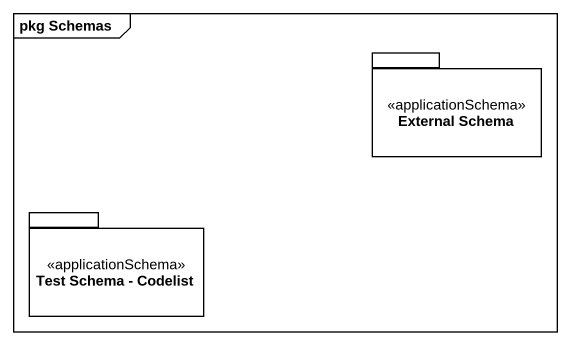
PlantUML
@startuml
mainframe pkg Schemas
package "External Schema" as External_Schema <<applicationSchema>> {
}
package "Test Schema - Codelist" as Test_Schema_Codelist <<applicationSchema>> {
}
@enduml
